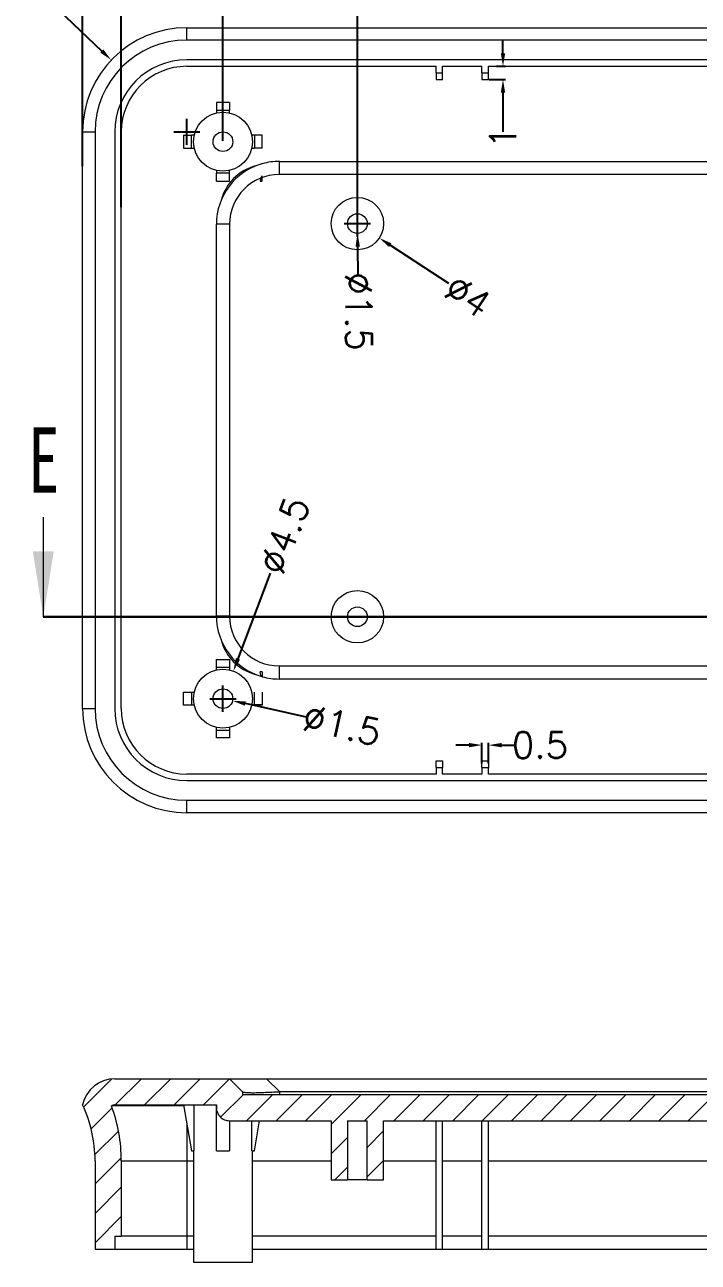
# Model space of a CAD drawing. Header units: inches. Extents: x 1309 to 2377, y 1126 to 1407.
# Drawn here: x 2015.7 to 2067.1, y 1260.8 to 1355.2 of the extents above; entities that cross this region are included whole.
import ezdxf

# ---------------------------------------------------------------- set-up
doc = ezdxf.new("R2010")
doc.units = ezdxf.units.IN
doc.header["$LTSCALE"] = 15
doc.linetypes.add('PHANTOM', pattern=[12.7, 6.35, -1.27, 1.27, -1.27, 1.27, -1.27])
doc.styles.add('SLDTEXTSTYLE6', font='TXT', dxfattribs={"width": 0.7})
doc.styles.get("Standard").update_dxf_attribs({"font": 'txt', "bigfont": 'gbcbig.shx'})
doc.dimstyles.new('2.5', dxfattribs={"dimtxt": 2, "dimasz": 1, "dimexe": 0.18, "dimexo": 0.0625, "dimgap": 0.09, "dimtad": 0, "dimdsep": 46, "dimtxsty": 'Standard', "dimcen": 1, "dimclrd": 3, "dimclre": 3, "dimadec": 0, "dimazin": 2, "dimtfac": 1, "dimtofl": 0, "dimtmove": 0, "dimatfit": 3, "dimfxl": 0, "dimtolj": 1, "dimtzin": 0, "dimarcsym": 0})

# ---------------------------------------------------------------- blocks, each defined once
blk = doc.blocks.new('*D145')
at = {"color": 3, "lineweight": -2, "transparency": 16777216}
for p, q in [((2041.075, 1340.071), (2041.075, 1365.47)), ((2097.075, 1340.071), (2097.075, 1365.47)), ((2042.075, 1365.29), (2067.319, 1365.29)), ((2096.075, 1365.29), (2070.832, 1365.29))]:
    blk.add_line(p, q, dxfattribs=at)
at = {"color": 3, "transparency": 16777216}
for points in [[(2042.075, 1365.456), (2042.075, 1365.123), (2041.075, 1365.29)], [(2096.075, 1365.456), (2096.075, 1365.123), (2097.075, 1365.29)]]:
    blk.add_solid(points, dxfattribs=at)
at = {"layer": 'Defpoints', "color": 0, "transparency": 16777216}
for p in [(2097.075, 1365.29), (2041.075, 1340.008), (2097.075, 1340.008)]:
    blk.add_point(p, dxfattribs=at)
at = {"color": 0, "transparency": 16777216, "insert": (2069.075, 1365.29), "char_height": 2, "attachment_point": 5}
blk.add_mtext('\\A1;56', dxfattribs=at)
blk = doc.blocks.new('*D146')
at = {"color": 3, "lineweight": -2, "transparency": 16777216}
for p, q in [((2030.825, 1346.32), (2030.825, 1369.396)), ((2031.825, 1369.216), (2065.985, 1369.216)), ((2106.325, 1369.216), (2072.165, 1369.216)), ((2107.325, 1346.32), (2107.325, 1369.396))]:
    blk.add_line(p, q, dxfattribs=at)
at = {"color": 3, "transparency": 16777216}
for points in [[(2031.825, 1369.383), (2031.825, 1369.05), (2030.825, 1369.216)], [(2106.325, 1369.383), (2106.325, 1369.05), (2107.325, 1369.216)]]:
    blk.add_solid(points, dxfattribs=at)
at = {"layer": 'Defpoints', "color": 0, "transparency": 16777216}
for p in [(2107.325, 1369.216), (2030.825, 1346.258), (2107.325, 1346.258)]:
    blk.add_point(p, dxfattribs=at)
at = {"color": 0, "transparency": 16777216, "insert": (2069.075, 1369.216), "char_height": 2, "attachment_point": 5}
blk.add_mtext('\\A1;76.5', dxfattribs=at)
blk = doc.blocks.new('*D147')
at = {"color": 3, "lineweight": -2, "transparency": 16777216}
for p, q in [((2023.075, 1341.267), (2023.075, 1372.425)), ((2024.075, 1372.245), (2067.319, 1372.245)), ((2114.075, 1372.245), (2070.832, 1372.245)), ((2115.075, 1345.57), (2115.075, 1372.425))]:
    blk.add_line(p, q, dxfattribs=at)
at = {"color": 3, "transparency": 16777216}
for points in [[(2024.075, 1372.411), (2024.075, 1372.078), (2023.075, 1372.245)], [(2114.075, 1372.411), (2114.075, 1372.078), (2115.075, 1372.245)]]:
    blk.add_solid(points, dxfattribs=at)
at = {"layer": 'Defpoints', "color": 0, "transparency": 16777216}
for p in [(2115.075, 1372.245), (2115.075, 1345.507), (2023.075, 1341.204)]:
    blk.add_point(p, dxfattribs=at)
at = {"color": 0, "transparency": 16777216, "insert": (2069.075, 1372.245), "char_height": 2, "attachment_point": 5}
blk.add_mtext('\\A1;92', dxfattribs=at)
blk = doc.blocks.new('*D150')
at = {"color": 3, "lineweight": -2, "transparency": 16777216}
for p, q in [((2020.126, 1344.378), (2020.126, 1377.341)), ((2021.126, 1377.161), (2065.985, 1377.161)), ((2117.025, 1377.161), (2072.165, 1377.161)), ((2118.025, 1347.071), (2118.025, 1377.341))]:
    blk.add_line(p, q, dxfattribs=at)
at = {"color": 3, "transparency": 16777216}
for points in [[(2021.126, 1377.327), (2021.126, 1376.994), (2020.126, 1377.161)], [(2117.025, 1377.327), (2117.025, 1376.994), (2118.025, 1377.161)]]:
    blk.add_solid(points, dxfattribs=at)
at = {"layer": 'Defpoints', "color": 0, "transparency": 16777216}
for p in [(2020.126, 1377.161), (2118.025, 1347.008), (2020.126, 1344.316)]:
    blk.add_point(p, dxfattribs=at)
at = {"color": 0, "transparency": 16777216, "insert": (2069.075, 1377.161), "char_height": 2, "attachment_point": 5}
blk.add_mtext('\\A1;97.9', dxfattribs=at)
blk = doc.blocks.new('*D159')
at = {"color": 3, "lineweight": -2, "transparency": 16777216}
for p, q in [((2050.575, 1298.821), (2050.575, 1300.395)), ((2051.075, 1298.821), (2051.075, 1300.395)), ((2049.575, 1300.215), (2048.575, 1300.215)), ((2052.075, 1300.215), (2053.075, 1300.215))]:
    blk.add_line(p, q, dxfattribs=at)
at = {"color": 3, "transparency": 16777216}
for points in [[(2049.575, 1300.381), (2049.575, 1300.048), (2050.575, 1300.215)], [(2052.075, 1300.381), (2052.075, 1300.048), (2051.075, 1300.215)]]:
    blk.add_solid(points, dxfattribs=at)
at = {"layer": 'Defpoints', "color": 0, "transparency": 16777216}
for p in [(2051.075, 1300.215), (2050.575, 1298.758), (2051.075, 1298.758)]:
    blk.add_point(p, dxfattribs=at)
at = {"color": 0, "transparency": 16777216, "insert": (2054.999, 1300.215), "char_height": 2, "attachment_point": 5}
blk.add_mtext('\\A1;0.5', dxfattribs=at)
blk = doc.blocks.new('*D160')
at = {"color": 3, "lineweight": -2, "transparency": 16777216}
for p, q in [((2052.179, 1353.008), (2052.179, 1354.008)), ((2051.677, 1352.008), (2052.359, 1352.008)), ((2051.138, 1351.008), (2052.359, 1351.008)), ((2052.179, 1350.008), (2052.179, 1347.008))]:
    blk.add_line(p, q, dxfattribs=at)
at = {"color": 3, "transparency": 16777216}
for points in [[(2052.012, 1353.008), (2052.346, 1353.008), (2052.179, 1352.008)], [(2052.012, 1350.008), (2052.346, 1350.008), (2052.179, 1351.008)]]:
    blk.add_solid(points, dxfattribs=at)
at = {"layer": 'Defpoints', "color": 0, "transparency": 16777216}
for p in [(2051.614, 1352.008), (2052.179, 1352.008), (2051.075, 1351.008)]:
    blk.add_point(p, dxfattribs=at)
at = {"color": 0, "transparency": 16777216, "insert": (2052.179, 1346.585), "char_height": 2, "attachment_point": 5, "rotation": 90}
blk.add_mtext('\\A1;1', dxfattribs=at)
blk = doc.blocks.new('*D161')
at = {"color": 3, "lineweight": -2, "transparency": 16777216}
for p, q in [((2041.075, 1339.008), (2041.075, 1341.008)), ((2040.075, 1340.008), (2042.075, 1340.008)), ((2048.039, 1335.438), (2043.583, 1338.362))]:
    blk.add_line(p, q, dxfattribs=at)
at = {"color": 3, "transparency": 16777216}
blk.add_solid([(2043.675, 1338.502), (2043.492, 1338.223), (2042.747, 1338.911)], dxfattribs=at)
at = {"layer": 'Defpoints', "color": 0, "transparency": 16777216}
for p in [(2039.403, 1341.106), (2042.747, 1338.911)]:
    blk.add_point(p, dxfattribs=at)
at = {"color": 0, "transparency": 16777216, "insert": (2049.507, 1334.474), "char_height": 2, "attachment_point": 5, "rotation": 326.72291}
blk.add_mtext('\\A1;∅4', dxfattribs=at)
blk = doc.blocks.new('*D162')
at = {"color": 3, "lineweight": -2, "transparency": 16777216}
for p, q in [((2041.075, 1339.008), (2041.075, 1341.008)), ((2040.075, 1340.008), (2042.075, 1340.008)), ((2041.135, 1336.053), (2041.102, 1338.259))]:
    blk.add_line(p, q, dxfattribs=at)
at = {"color": 3, "transparency": 16777216}
blk.add_solid([(2041.268, 1338.261), (2040.935, 1338.256), (2041.087, 1339.258)], dxfattribs=at)
at = {"layer": 'Defpoints', "color": 0, "transparency": 16777216}
for p in [(2041.064, 1340.758), (2041.087, 1339.258)]:
    blk.add_point(p, dxfattribs=at)
at = {"color": 0, "transparency": 16777216, "insert": (2041.176, 1333.296), "char_height": 2, "attachment_point": 5, "rotation": 270.86342}
blk.add_mtext('\\A1;∅1.5', dxfattribs=at)
blk = doc.blocks.new('*D163')
at = {"color": 3, "lineweight": -2, "transparency": 16777216}
for p, q in [((2034.426, 1313.324), (2031.97, 1306.8)), ((2030.825, 1302.759), (2030.825, 1304.759)), ((2029.825, 1303.759), (2031.825, 1303.759))]:
    blk.add_line(p, q, dxfattribs=at)
at = {"color": 3, "transparency": 16777216}
blk.add_solid([(2031.814, 1306.859), (2032.126, 1306.742), (2031.618, 1305.865)], dxfattribs=at)
at = {"layer": 'Defpoints', "color": 0, "transparency": 16777216}
for p in [(2031.618, 1305.865), (2030.033, 1301.653)]:
    blk.add_point(p, dxfattribs=at)
at = {"color": 0, "transparency": 16777216, "insert": (2035.515, 1316.216), "char_height": 2, "attachment_point": 5, "rotation": 69.36969}
blk.add_mtext('\\A1;∅4.5', dxfattribs=at)
blk = doc.blocks.new('*D164')
at = {"color": 3, "lineweight": -2, "transparency": 16777216}
for p, q in [((2030.825, 1302.759), (2030.825, 1304.759)), ((2029.825, 1303.759), (2031.825, 1303.759)), ((2037.209, 1302.347), (2032.534, 1303.381))]:
    blk.add_line(p, q, dxfattribs=at)
at = {"color": 3, "transparency": 16777216}
blk.add_solid([(2032.57, 1303.544), (2032.498, 1303.218), (2031.558, 1303.597)], dxfattribs=at)
at = {"layer": 'Defpoints', "color": 0, "transparency": 16777216}
for p in [(2030.093, 1303.921), (2031.558, 1303.597)]:
    blk.add_point(p, dxfattribs=at)
at = {"color": 0, "transparency": 16777216, "insert": (2039.9, 1301.752), "char_height": 2, "attachment_point": 5, "rotation": 347.52766}
blk.add_mtext('\\A1;∅1.5', dxfattribs=at)
blk = doc.blocks.new('*D168')
at = {"color": 3, "lineweight": -2, "transparency": 16777216}
for p, q in [((2017.72, 1356.855), (2021.59, 1353.175)), ((2028.075, 1346.008), (2028.075, 1348.008)), ((2027.075, 1347.008), (2029.075, 1347.008))]:
    blk.add_line(p, q, dxfattribs=at)
at = {"color": 3, "transparency": 16777216}
blk.add_solid([(2021.705, 1353.296), (2021.475, 1353.055), (2022.314, 1352.486)], dxfattribs=at)
at = {"layer": 'Defpoints', "color": 0, "transparency": 16777216}
for p in [(2022.314, 1352.486), (2033.836, 1341.531)]:
    blk.add_point(p, dxfattribs=at)
at = {"color": 0, "transparency": 16777216, "insert": (2014.997, 1359.444), "char_height": 2, "attachment_point": 5, "rotation": 316.44246}
blk.add_mtext('\\A1;∅15.9', dxfattribs=at)

msp = doc.modelspace()

# ---------------------------------------------------------------- hatches: boundary and pattern name
at = {"linetype": 'Continuous', "lineweight": 0}
h = msp.add_hatch(dxfattribs=at)
h.set_pattern_fill('ANSI31', color=4, scale=0.5, style=0)
edge = h.paths.add_edge_path(flags=0)
edge.add_arc((2011.075, 1268.504), 10, 0, 25.16984, ccw=False)
edge.add_line((2021.075, 1268.504), (2021.075, 1261.757))
edge.add_line((2021.075, 1261.757), (2022.575, 1261.757))
edge.add_line((2022.575, 1261.757), (2022.575, 1262.757))
edge.add_line((2022.575, 1262.757), (2023.075, 1262.757))
edge.add_line((2023.075, 1262.757), (2023.075, 1268.504))
edge.add_arc((2011.075, 1268.504), 12, 0, 20.40693)
edge.add_arc((2022.575, 1272.257), 0.5, 90, 120.41399, ccw=False)
edge.add_line((2022.575, 1272.757), (2030.326, 1272.757))
edge.add_line((2030.326, 1272.757), (2030.326, 1272.557))
edge.add_spline(control_points=[(2030.326, 1272.557), (2030.326, 1272.454), (2030.342, 1272.351), (2030.373, 1272.253), (2030.407, 1272.147), (2030.459, 1272.045), (2030.527, 1271.955), (2030.594, 1271.866), (2030.678, 1271.787), (2030.771, 1271.725), (2030.864, 1271.663), (2030.969, 1271.616), (2031.078, 1271.588), (2031.158, 1271.567), (2031.242, 1271.557), (2031.326, 1271.557)], knot_values=[0.003722, 0.003722, 0.003722, 0.003722, 0.004029, 0.004029, 0.004029, 0.004365, 0.004365, 0.004365, 0.004701, 0.004701, 0.004701, 0.005037, 0.005037, 0.005037, 0.005286, 0.005286, 0.005286, 0.005286], weights=[1, 1, 1, 1, 1, 1, 1, 1, 1, 1, 1, 1, 1, 1, 1, 1], degree=3, periodic=0)
edge.add_line((2031.326, 1271.557), (2039.075, 1271.557))
edge.add_line((2039.075, 1271.557), (2039.075, 1267.057))
edge.add_line((2039.075, 1267.057), (2040.325, 1267.057))
edge.add_line((2040.325, 1267.057), (2040.325, 1271.557))
edge.add_line((2040.325, 1271.557), (2041.825, 1271.557))
edge.add_line((2041.825, 1271.557), (2041.825, 1267.057))
edge.add_line((2041.825, 1267.057), (2043.075, 1267.057))
edge.add_line((2043.075, 1267.057), (2043.075, 1271.557))
edge.add_line((2043.075, 1271.557), (2095.075, 1271.557))
edge.add_line((2095.075, 1271.557), (2095.075, 1267.057))
edge.add_line((2095.075, 1267.057), (2096.325, 1267.057))
edge.add_line((2096.325, 1267.057), (2096.325, 1271.557))
edge.add_line((2096.325, 1271.557), (2097.825, 1271.557))
edge.add_line((2097.825, 1271.557), (2097.825, 1267.057))
edge.add_line((2097.825, 1267.057), (2099.075, 1267.057))
edge.add_line((2099.075, 1267.057), (2099.075, 1271.557))
edge.add_line((2099.075, 1271.557), (2106.825, 1271.557))
edge.add_spline(control_points=[(2106.825, 1271.557), (2106.893, 1271.557), (2106.96, 1271.564), (2107.027, 1271.577), (2107.136, 1271.6), (2107.244, 1271.642), (2107.34, 1271.699), (2107.4, 1271.735), (2107.456, 1271.778), (2107.507, 1271.826), (2107.589, 1271.902), (2107.659, 1271.994), (2107.711, 1272.093), (2107.763, 1272.192), (2107.798, 1272.302), (2107.815, 1272.412), (2107.821, 1272.46), (2107.825, 1272.509), (2107.825, 1272.557)], knot_values=[0.005506, 0.005506, 0.005506, 0.005506, 0.005708, 0.005708, 0.005708, 0.006044, 0.006044, 0.006044, 0.006252, 0.006252, 0.006252, 0.006588, 0.006588, 0.006588, 0.006924, 0.006924, 0.006924, 0.007068, 0.007068, 0.007068, 0.007068], weights=[1, 1, 1, 1, 1, 1, 1, 1, 1, 1, 1, 1, 1, 1, 1, 1, 1, 1, 1], degree=3, periodic=0)
edge.add_line((2107.825, 1272.557), (2107.825, 1272.757))
edge.add_line((2107.825, 1272.757), (2115.575, 1272.757))
edge.add_arc((2115.575, 1272.257), 0.5, 59.58601, 90, ccw=False)
edge.add_arc((2127.075, 1268.504), 12, 159.59307, 165.22369)
edge.add_line((2115.472, 1271.564), (2116.175, 1271.564))
edge.add_line((2116.175, 1271.564), (2116.175, 1270.485))
edge.add_line((2116.175, 1270.485), (2117.274, 1270.485))
edge.add_arc((2127.075, 1268.504), 10, 154.83016, 168.57076, ccw=False)
edge.add_arc((2115.575, 1272.257), 2.5, 11.53696, 90)
edge.add_line((2115.575, 1274.757), (2106.825, 1274.757))
edge.add_line((2106.825, 1274.757), (2105.904, 1273.835))
edge.add_ellipse((2103.075, 1276.664), major_axis=(-4.899, -4.899), ratio=0.57735, start_angle=89.08175, end_angle=90, ccw=False)
edge.add_line((2105.825, 1273.757), (2105.825, 1273.557))
edge.add_line((2105.825, 1273.557), (2032.326, 1273.557))
edge.add_line((2032.326, 1273.557), (2032.326, 1273.757))
edge.add_ellipse((2035.075, 1276.664), major_axis=(-4.899, 4.899), ratio=0.57735, start_angle=90, end_angle=90.91825, ccw=False)
edge.add_line((2032.247, 1273.835), (2031.325, 1274.757))
edge.add_line((2031.325, 1274.757), (2022.575, 1274.757))
edge.add_arc((2022.575, 1272.257), 2.5, 90, 168.46304)

# ---------------------------------------------------------------- linework, layer by layer
at = {"color": 7, "linetype": 'Continuous', "lineweight": 15}
for p, q in [((2028.075, 1354.008), (2028.075, 1354.958)), ((2028.075, 1354.958), (2110.075, 1354.958)), ((2110.075, 1354.008), (2028.075, 1354.008)), ((2110.075, 1352.508), (2028.075, 1352.508)), ((2028.075, 1352.008), (2047.075, 1352.008)), ((2047.075, 1351.508), (2047.075, 1352.008)), ((2047.075, 1351.508), (2047.075, 1351.008)), ((2047.075, 1351.508), (2047.575, 1351.508)), ((2047.575, 1352.008), (2050.575, 1352.008)), ((2047.575, 1351.508), (2047.575, 1352.008)), ((2047.575, 1351.008), (2047.575, 1351.508)), ((2050.575, 1351.508), (2050.575, 1352.008)), ((2050.575, 1351.508), (2050.575, 1351.008)), ((2050.575, 1351.508), (2051.075, 1351.508)), ((2051.075, 1352.008), (2087.075, 1352.008)), ((2051.075, 1351.508), (2051.075, 1352.008)), ((2051.075, 1351.008), (2051.075, 1351.508)), ((2047.075, 1351.008), (2047.575, 1351.008)), ((2050.575, 1351.008), (2051.075, 1351.008)), ((2030.325, 1349.258), (2030.325, 1348.668)), ((2031.325, 1349.258), (2030.325, 1349.258)), ((2030.325, 1348.668), (2031.325, 1348.668)), ((2030.325, 1348.668), (2030.325, 1348.452)), ((2031.325, 1349.258), (2031.325, 1348.668)), ((2031.325, 1348.452), (2031.325, 1348.668)), ((2020.126, 1303.008), (2020.126, 1347.008)), ((2020.126, 1347.008), (2021.075, 1347.008)), ((2021.075, 1347.008), (2021.075, 1303.008)), ((2022.575, 1347.008), (2022.575, 1303.008)), ((2023.075, 1303.008), (2023.075, 1347.008)), ((2027.825, 1346.758), (2027.825, 1345.758)), ((2027.825, 1346.758), (2028.415, 1346.758)), ((2028.415, 1345.758), (2028.415, 1346.758)), ((2028.632, 1346.758), (2028.415, 1346.758)), ((2033.236, 1346.758), (2033.019, 1346.758)), ((2033.236, 1346.758), (2033.236, 1345.758)), ((2033.825, 1346.758), (2033.236, 1346.758)), ((2033.825, 1345.758), (2033.825, 1346.758)), ((2027.825, 1345.758), (2028.415, 1345.758)), ((2028.415, 1345.758), (2028.632, 1345.758)), ((2033.019, 1345.758), (2033.236, 1345.758)), ((2033.825, 1345.758), (2033.236, 1345.758)), ((2035.125, 1343.758), (2035.125, 1344.758)), ((2035.125, 1344.758), (2103.025, 1344.758)), ((2030.325, 1344.064), (2030.325, 1343.847)), ((2031.325, 1343.847), (2030.325, 1343.847)), ((2030.325, 1343.258), (2030.325, 1343.847)), ((2031.325, 1343.847), (2031.325, 1344.064)), ((2031.325, 1343.258), (2031.325, 1343.847)), ((2103.025, 1343.758), (2035.125, 1343.758)), ((2030.325, 1343.258), (2031.325, 1343.258)), ((2031.325, 1339.958), (2030.325, 1339.958)), ((2030.325, 1310.058), (2030.325, 1339.958)), ((2031.325, 1339.958), (2031.325, 1310.058)), ((2031.325, 1310.058), (2030.325, 1310.058)), ((2030.325, 1306.759), (2031.325, 1306.759)), ((2030.325, 1306.17), (2030.325, 1306.759)), ((2030.325, 1306.17), (2031.325, 1306.17)), ((2030.325, 1305.953), (2030.325, 1306.17)), ((2031.325, 1306.759), (2031.325, 1306.17)), ((2031.325, 1306.17), (2031.325, 1305.953)), ((2035.125, 1305.258), (2035.125, 1306.258)), ((2035.125, 1306.258), (2103.025, 1306.258)), ((2103.025, 1305.258), (2035.125, 1305.258)), ((2027.825, 1303.259), (2027.825, 1304.259)), ((2027.825, 1304.259), (2028.415, 1304.259)), ((2028.415, 1304.259), (2028.415, 1303.259)), ((2028.415, 1304.259), (2028.632, 1304.259)), ((2033.236, 1303.259), (2033.236, 1304.259)), ((2033.825, 1304.259), (2033.825, 1303.259)), ((2028.415, 1303.259), (2027.825, 1303.259)), ((2028.632, 1303.259), (2028.415, 1303.259)), ((2033.019, 1303.309), (2033.236, 1303.309)), ((2033.236, 1303.259), (2033.019, 1303.259)), ((2033.236, 1303.309), (2033.825, 1303.309)), ((2033.825, 1303.259), (2033.236, 1303.259)), ((2020.126, 1303.008), (2021.075, 1303.008)), ((2030.325, 1301.348), (2030.325, 1301.565)), ((2030.325, 1300.759), (2030.325, 1301.348)), ((2030.325, 1301.348), (2031.325, 1301.348)), ((2031.325, 1301.565), (2031.325, 1301.348)), ((2031.325, 1301.348), (2031.325, 1300.759)), ((2031.325, 1300.759), (2030.325, 1300.759)), ((2047.075, 1298.508), (2047.075, 1299.008)), ((2047.075, 1299.008), (2047.575, 1299.008)), ((2047.075, 1298.508), (2047.575, 1298.508)), ((2047.075, 1298.508), (2047.075, 1298.008)), ((2047.575, 1299.008), (2047.575, 1298.508)), ((2047.575, 1298.008), (2047.575, 1298.508)), ((2050.575, 1299.008), (2051.075, 1299.008)), ((2050.575, 1298.508), (2050.575, 1299.008)), ((2050.575, 1298.508), (2051.075, 1298.508)), ((2050.575, 1298.508), (2050.575, 1298.008)), ((2051.075, 1299.008), (2051.075, 1298.508)), ((2051.075, 1298.008), (2051.075, 1298.508)), ((2047.075, 1298.008), (2028.075, 1298.008)), ((2028.075, 1297.508), (2110.075, 1297.508)), ((2050.575, 1298.008), (2047.575, 1298.008)), ((2087.075, 1298.008), (2051.075, 1298.008)), ((2028.075, 1296.008), (2110.075, 1296.008)), ((2028.075, 1295.059), (2028.075, 1296.008)), ((2110.075, 1295.059), (2028.075, 1295.059)), ((2022.575, 1274.757), (2031.325, 1274.757)), ((2031.325, 1274.757), (2034.154, 1274.757)), ((2032.247, 1273.835), (2031.325, 1274.757)), ((2034.154, 1274.757), (2035.154, 1273.757)), ((2034.154, 1274.757), (2103.997, 1274.757)), ((2032.326, 1273.757), (2032.326, 1273.557)), ((2032.326, 1273.557), (2105.825, 1273.557)), ((2035.125, 1273.757), (2035.125, 1273.557)), ((2102.997, 1273.757), (2035.154, 1273.757)), ((2027.837, 1272.688), (2022.322, 1272.688)), ((2022.575, 1272.757), (2030.326, 1272.757)), ((2027.825, 1272.757), (2028.415, 1269.257)), ((2028.632, 1269.257), (2028.632, 1272.757)), ((2030.325, 1269.257), (2030.325, 1272.757)), ((2030.326, 1272.757), (2030.326, 1272.557)), ((2031.325, 1271.557), (2031.325, 1269.257)), ((2031.326, 1271.557), (2039.075, 1271.557)), ((2033.019, 1269.257), (2033.019, 1271.557)), ((2033.236, 1269.257), (2033.623, 1271.557)), ((2039.075, 1271.557), (2039.075, 1267.057)), ((2040.325, 1271.557), (2041.825, 1271.557)), ((2040.325, 1271.557), (2040.325, 1267.057)), ((2041.825, 1267.057), (2041.825, 1271.557)), ((2043.075, 1271.557), (2095.075, 1271.557)), ((2043.075, 1267.057), (2043.075, 1271.557)), ((2047.075, 1261.757), (2047.075, 1271.557)), ((2047.575, 1261.757), (2047.575, 1271.557)), ((2050.575, 1261.757), (2050.575, 1271.557)), ((2051.075, 1261.757), (2051.075, 1271.557)), ((2028.415, 1269.257), (2028.632, 1269.257)), ((2028.575, 1269.257), (2028.575, 1260.757)), ((2030.325, 1269.257), (2031.325, 1269.257)), ((2033.019, 1269.257), (2033.236, 1269.257)), ((2033.075, 1260.757), (2033.075, 1269.257)), ((2021.075, 1268.504), (2021.075, 1261.757)), ((2023.075, 1268.504), (2023.075, 1262.757)), ((2023.075, 1268.504), (2028.075, 1268.504)), ((2028.075, 1268.504), (2028.075, 1262.757)), ((2047.575, 1268.504), (2050.575, 1268.504)), ((2051.075, 1268.504), (2087.075, 1268.504)), ((2039.075, 1267.057), (2040.325, 1267.057)), ((2041.825, 1267.057), (2040.325, 1267.057)), ((2041.825, 1267.057), (2043.075, 1267.057)), ((2022.575, 1262.757), (2023.075, 1262.757)), ((2022.575, 1262.757), (2022.575, 1261.757)), ((2028.075, 1262.757), (2023.075, 1262.757)), ((2028.075, 1262.757), (2028.075, 1261.757)), ((2028.575, 1262.757), (2028.075, 1262.757)), ((2047.075, 1262.757), (2033.075, 1262.757)), ((2050.575, 1262.757), (2047.575, 1262.757)), ((2087.075, 1262.757), (2051.075, 1262.757)), ((2021.075, 1261.757), (2022.575, 1261.757)), ((2022.575, 1261.757), (2028.075, 1261.757)), ((2028.075, 1261.757), (2028.575, 1261.757)), ((2033.075, 1261.757), (2047.075, 1261.757)), ((2047.075, 1261.757), (2047.575, 1261.757)), ((2047.575, 1261.757), (2050.575, 1261.757)), ((2050.575, 1261.757), (2051.075, 1261.757)), ((2051.075, 1261.757), (2087.075, 1261.757)), ((2028.575, 1260.757), (2033.075, 1260.757))]:
    msp.add_line(p, q, dxfattribs=at)
at = {"color": 7, "linetype": 'Continuous', "lineweight": 0}
msp.add_line((2017.126, 1317.608), (2017.126, 1310.008), dxfattribs=at)
at = {"color": 1, "linetype": 'PHANTOM', "lineweight": 30}
msp.add_line((2017.126, 1310.008), (2121.025, 1310.008), dxfattribs=at)
at = {"color": 8, "linetype": 'Continuous', "lineweight": 15}
for p, q in [((2028.075, 1271.272), (2028.075, 1268.504)), ((2028.075, 1268.504), (2028.575, 1268.504)), ((2033.075, 1268.504), (2039.075, 1268.504)), ((2043.075, 1268.504), (2047.075, 1268.504))]:
    msp.add_line(p, q, dxfattribs=at)
at = {"color": 7, "linetype": 'Continuous', "lineweight": 15}
for centre, radius in [((2030.825, 1346.258), 2.25), ((2030.825, 1346.258), 0.75), ((2041.075, 1340.008), 2), ((2041.075, 1340.008), 0.75), ((2041.075, 1310.008), 2), ((2041.075, 1310.008), 0.75), ((2030.825, 1303.759), 2.25), ((2030.825, 1303.759), 0.75)]:
    msp.add_circle(centre, radius, dxfattribs=at)
for centre, radius, start, end in [((2028.075, 1347.008), 7.949, 90, 180), ((2028.075, 1347.008), 7, 90, 180), ((2028.075, 1347.008), 5.5, 90, 180), ((2028.075, 1347.008), 5, 90, 180), ((2035.125, 1339.958), 4.8, 90, 105.71386), ((2035.125, 1339.958), 4.8, 106.13192, 180), ((2035.125, 1339.958), 3.8, 90, 180), ((2035.125, 1339.008), 4.8, 105.71386, 106.13192), ((2035.125, 1310.058), 4.8, 180, 253.86808), ((2035.125, 1310.058), 3.8, 180, 270), ((2035.125, 1310.058), 4.8, 253.86808, 254.28614), ((2035.125, 1310.058), 4.8, 254.28614, 270), ((2028.075, 1303.008), 7.949, 180, 270), ((2028.075, 1303.008), 7, 180, 270), ((2028.075, 1303.008), 5.5, 180, 270), ((2028.075, 1303.008), 5, 180, 270), ((2022.575, 1272.257), 2.5, 90, 168.46304), ((2011.075, 1268.504), 10, 0, 25.16984), ((2022.575, 1272.257), 0.5, 90, 120.41399), ((2011.075, 1268.504), 12, 0, 20.40693)]:
    msp.add_arc(centre, radius, start, end, dxfattribs=at)
for centre, major_axis, start_param, end_param in [((2038.982, 1336.102), (-7.348, 7.348), 5.966836, 6.599535), ((2038.982, 1313.915), (-7.348, -7.348), 5.966836, 6.599535), ((2035.075, 1276.664), (-4.899, 4.899), 1.570796, 1.586823), ((2032.325, 1279.414), (-4.899, 4.899), 2.612201, 2.617994)]:
    msp.add_ellipse(centre, major_axis=major_axis, ratio=0.57735, start_param=start_param, end_param=end_param, dxfattribs=at)
for points in [[(2033.792, 1343.619), (2033.745, 1343.606), (2033.701, 1343.47), (2033.67, 1343.258)], [(2033.67, 1343.258), (2033.696, 1343.258), (2033.747, 1343.258), (2033.799, 1343.258), (2033.825, 1343.258)], [(2033.792, 1305.447), (2033.745, 1305.461), (2033.701, 1305.597), (2033.67, 1305.809)], [(2033.825, 1305.809), (2033.799, 1305.809), (2033.747, 1305.809), (2033.696, 1305.809), (2033.67, 1305.809)]]:
    msp.add_open_spline(points, degree=3, dxfattribs=at)
for points, knots in [([(2033.825, 1343.258), (2033.825, 1343.373), (2033.825, 1343.467), (2033.825, 1343.595), (2033.825, 1343.629), (2033.825, 1343.629)], [0, 0, 0, 0, 0.5, 0.5, 1, 1, 1, 1]), ([(2033.825, 1305.809), (2033.825, 1305.694), (2033.825, 1305.6), (2033.825, 1305.472), (2033.825, 1305.438), (2033.825, 1305.438)], [0, 0, 0, 0, 0.5, 0.5, 1, 1, 1, 1]), ([(2032.326, 1273.757), (2032.329, 1273.757), (2032.35, 1273.752), (2032.426, 1273.738), (2032.481, 1273.729), (2032.624, 1273.713), (2032.711, 1273.706), (2032.915, 1273.697), (2033.034, 1273.694), (2033.291, 1273.695), (2033.431, 1273.698), (2033.735, 1273.708), (2033.896, 1273.715), (2034.23, 1273.731), (2034.404, 1273.74), (2034.762, 1273.753), (2034.942, 1273.758), (2035.125, 1273.757)], [0, 0, 0, 0, 0.125, 0.125, 0.25, 0.25, 0.375, 0.375, 0.5, 0.5, 0.625, 0.625, 0.75, 0.75, 0.875, 0.875, 1, 1, 1, 1]), ([(2030.326, 1272.557), (2030.326, 1272.425), (2030.352, 1272.295), (2030.452, 1272.053), (2030.526, 1271.942), (2030.711, 1271.757), (2030.822, 1271.683), (2031.063, 1271.583), (2031.195, 1271.557), (2031.326, 1271.557)], [0, 0, 0, 0, 0.25, 0.25, 0.5, 0.5, 0.75, 0.75, 1, 1, 1, 1])]:
    msp.add_open_spline(points, degree=3, knots=knots, dxfattribs=at)
at = {"color": 7, "linetype": 'Continuous', "lineweight": 0}
msp.add_solid([(2017.126, 1310.008), (2017.926, 1315.008), (2016.326, 1315.008)], dxfattribs=at)

# ---------------------------------------------------------------- texts
at = {"color": 7, "linetype": 'Continuous', "insert": (2015.978, 1324.472), "char_height": 5, "attachment_point": 1, "style": 'SLDTEXTSTYLE6'}
msp.add_mtext('E', dxfattribs=at)

# ---------------------------------------------------------------- dimensions: what is measured, and where the dimension line sits
for base, p1, p2, picture, middle in [((2020.126, 1377.161), (2118.025, 1347.008), (2020.126, 1344.316), '*D150', (2069.075, 1377.161)), ((2115.075, 1372.245), (2023.075, 1341.204), (2115.075, 1345.507), '*D147', (2069.075, 1372.245)), ((2107.325, 1369.216), (2030.825, 1346.258), (2107.325, 1346.258), '*D146', (2069.075, 1369.216)), ((2097.075, 1365.29), (2041.075, 1340.008), (2097.075, 1340.008), '*D145', (2069.075, 1365.29))]:
    dim = msp.add_linear_dim(base=base, p1=p1, p2=p2, dimstyle='2.5')
    dim.commit()
    dim.dimension.update_dxf_attribs({"geometry": picture, "text_midpoint": middle, "dimtype": 160})
for p1, p2, picture, middle in [((2033.836, 1341.531), (2022.314, 1352.486), '*D168', (2014.997, 1359.444)), ((2039.403, 1341.106), (2042.747, 1338.911), '*D161', (2049.507, 1334.474)), ((2041.064, 1340.758), (2041.087, 1339.258), '*D162', (2041.176, 1333.296)), ((2030.033, 1301.653), (2031.618, 1305.865), '*D163', (2035.515, 1316.216)), ((2030.093, 1303.921), (2031.558, 1303.597), '*D164', (2039.9, 1301.752))]:
    dim = msp.add_diameter_dim_2p(p1=p1, p2=p2, dimstyle='2.5')
    dim.commit()
    dim.dimension.update_dxf_attribs({"geometry": picture, "text_midpoint": middle, "dimtype": 163})
dim = msp.add_linear_dim(base=(2052.179, 1352.008), p1=(2051.075, 1351.008), p2=(2051.614, 1352.008), angle=90, dimstyle='2.5')
dim.commit()
dim.dimension.update_dxf_attribs({"geometry": '*D160', "text_midpoint": (2052.179, 1346.585), "dimtype": 160})
dim = msp.add_linear_dim(base=(2051.075, 1300.215), p1=(2050.575, 1298.758), p2=(2051.075, 1298.758), dimstyle='2.5')
dim.commit()
dim.dimension.update_dxf_attribs({"geometry": '*D159', "text_midpoint": (2054.999, 1300.215)})

doc.saveas('drawing.dxf')
